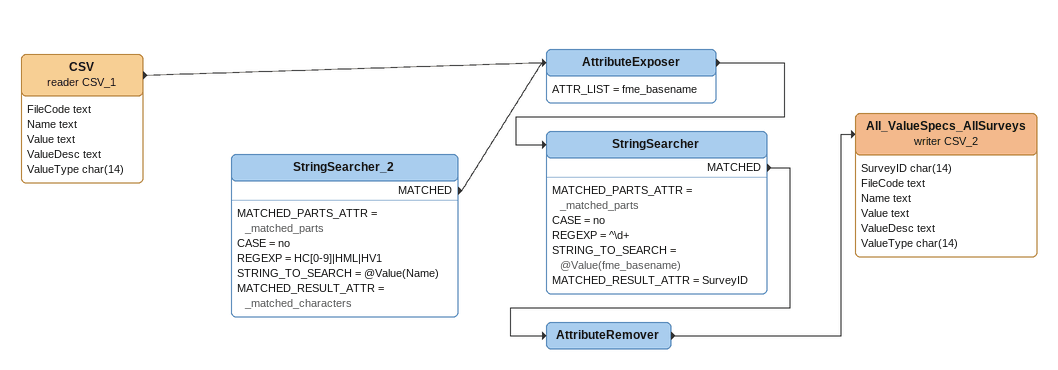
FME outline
CSV (reader CSV_1)
    attributes: FileCode text, Name text, Value text, ValueDesc text, ValueType char(14)
    -> AttributeExposer
StringSearcher_2
    MATCHED_PARTS_ATTR = _matched_parts
    CASE = no
    REGEXP = HC[0-9]|HML|HV1
    STRING_TO_SEARCH = @Value(Name)
    MATCHED_RESULT_ATTR = _matched_characters
    MATCHED -> AttributeExposer
AttributeExposer
    ATTR_LIST = fme_basename
    -> StringSearcher
StringSearcher
    MATCHED_PARTS_ATTR = _matched_parts
    CASE = no
    REGEXP = ^\d+
    STRING_TO_SEARCH = @Value(fme_basename)
    MATCHED_RESULT_ATTR = SurveyID
    MATCHED -> AttributeRemover
AttributeRemover
    -> All_ValueSpecs_AllSurveys (writer CSV_2)
All_ValueSpecs_AllSurveys (writer CSV_2)
    attributes: SurveyID char(14), FileCode text, Name text, Value text, ValueDesc text, ValueType char(14)
